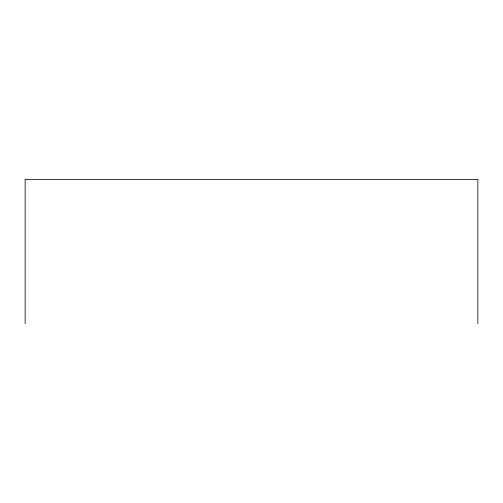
<?xml version="1.0" encoding="UTF-8"?>
<svg xmlns="http://www.w3.org/2000/svg" width="503" height="503" viewBox="0 0 503 503"><rect width="100%" height="100%" fill="white"/><g stroke="black" fill="none" stroke-linecap="round" stroke-linejoin="round"><path stroke-width="0.75" d="M477.85 323.574L477.85 179.426L25.15 179.426L25.15 323.574"/></g></svg>
